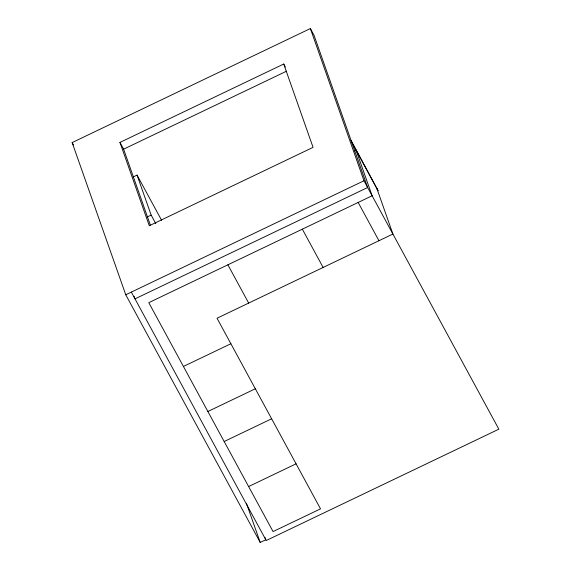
<?xml version="1.0" encoding="UTF-8"?>
<svg xmlns="http://www.w3.org/2000/svg" width="571" height="571" viewBox="0 0 571 571"><rect width="100%" height="100%" fill="white"/><g stroke="black" fill="none" stroke-linecap="round" stroke-linejoin="round"><path stroke-width="0.86" d="M264.908 537.254L265.8 539.781L260.212 542.45L125.756 294.779L72.153 142.572L310.374 28.55L314.043 35.302L367.645 187.509L135.006 298.861L134.114 296.335M283.723 64.023L313.065 147.354L149.288 225.745L119.946 142.415L283.723 64.023L285.35 67.028M150.316 224.995L123.614 149.174L286.585 71.168M133.072 177.003L137.061 175.09L161.614 220.32M147.161 216.994L151.144 215.089L137.061 175.09M354.534 150.958L356.083 150.216L372.128 195.767L148.788 302.666L273.066 531.572L320.524 508.854L217.03 318.225L392.905 234.046L376.867 188.494M125.756 294.779L363.977 180.757L310.374 28.55M183.427 366.454L230.884 343.742M207.873 411.491L255.33 388.772M224.175 441.511L271.632 418.793M248.621 486.542L296.078 463.823M351.015 140.295L378.088 190.743L351.6 141.958M363.977 180.757L498.847 429.178L266.207 540.53L131.337 292.109M358.167 202.448L378.951 240.726M302.337 229.171L323.115 267.449M227.886 264.801L248.67 303.08M119.946 142.415L123.614 149.174M151.144 215.089L155.804 223.668M72.153 142.572L73.431 144.927M246.593 503.765L260.212 542.45"/></g></svg>
